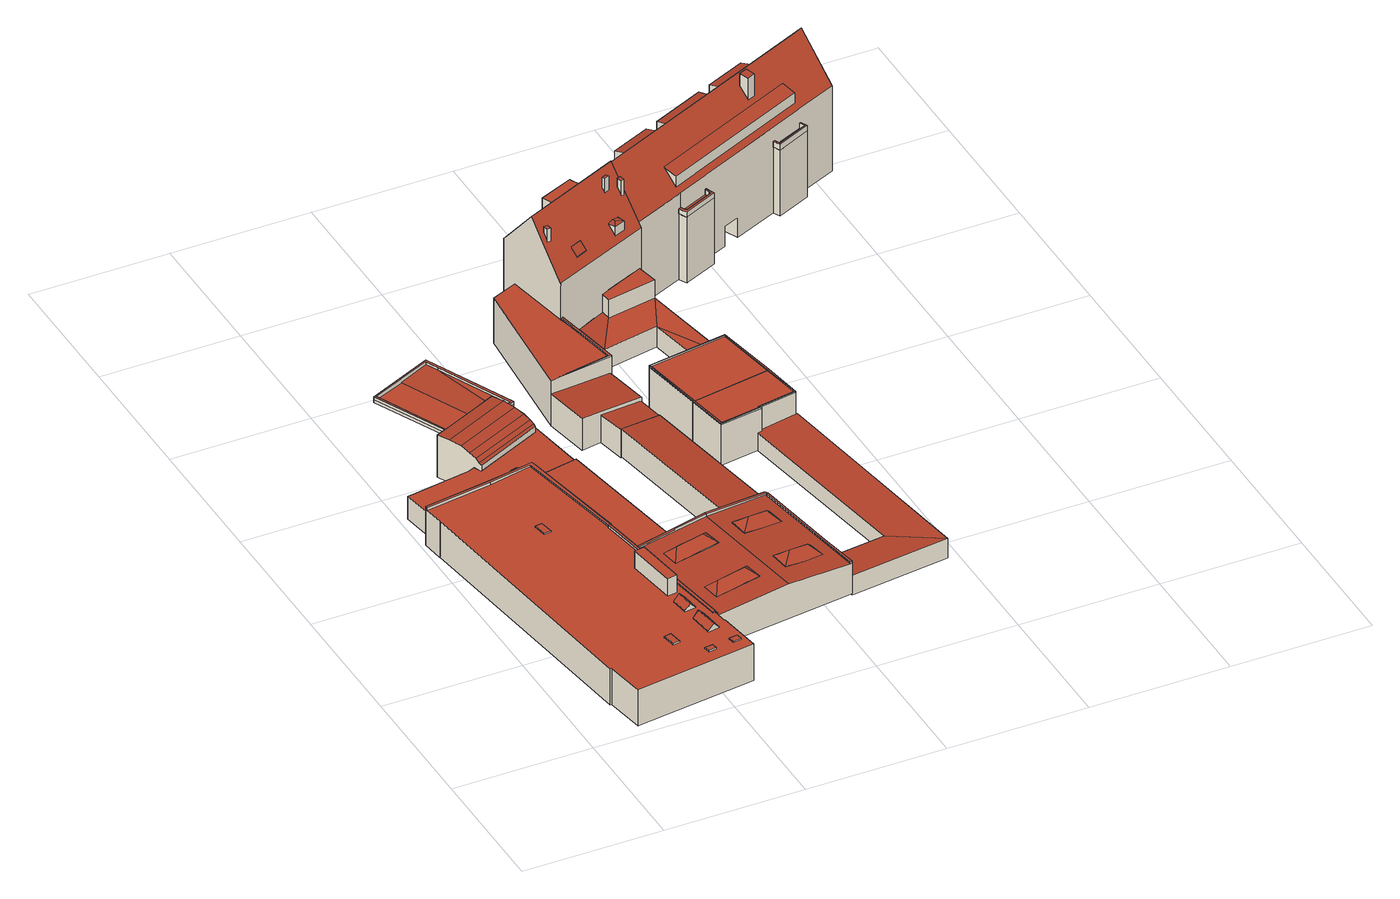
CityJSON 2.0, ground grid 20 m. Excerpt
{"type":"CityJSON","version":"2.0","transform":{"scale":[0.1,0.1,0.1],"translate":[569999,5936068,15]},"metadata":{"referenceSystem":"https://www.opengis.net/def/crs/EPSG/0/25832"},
"CityObjects":{
"building1":{"type":"Building","attributes":{"Grundfläche 2D":"832.603346","Grundhöhe NN":"16.650"},"children":["building1-1","building1-2","building1-3","building1-4","building1-5","building1-6","building1-7"],"geometry":[{"type":"MultiSurface","lod":"3","boundaries":[[[0,1,2,3,4,5,6,7,8]],[[9,5,4]],[[10,11,12,13]],[[14,15,16,17,18,19,20,21,22,23,24,25,26,27,28,29,30],[31,32,33,34]],[[30,29,1,0]],[[2,1,29,28]],[[3,2,28,27]],[[26,35,9,4]],[[9,35,36,6,5]],[[36,37,7,6]],[[37,38,8,7]],[[38,30,0,8]],[[13,12,33,32]],[[10,13,32,31]],[[11,10,31,34]],[[12,11,34,33]],[[14,30,38,39,40]],[[15,14,40,41]],[[16,15,41,42]],[[17,16,42,43]],[[18,17,43,44]],[[45,20,19,18,44,46]],[[21,20,45,47]],[[22,21,47,48]],[[49,24,23,22,48,50]],[[25,24,49,51]],[[26,25,51,52]],[[35,26,52,53]],[[36,35,53,54]],[[38,37,55,39]],[[37,36,54,55]],[[49,50,48,47,45,46,44,43,42,41,40,39,55,54,53,52,51]]],"semantics":{"surfaces":[{"type":"RoofSurface"},{"type":"WallSurface"},{"type":"GroundSurface"}],"values":[0,0,0,0,1,1,1,1,1,1,1,1,1,1,1,1,1,1,1,1,1,1,1,1,1,1,1,1,1,1,1,2]}}]},
"building1-1":{"type":"BuildingInstallation","parents":["building1"],"geometry":[{"type":"MultiSurface","lod":"3","boundaries":[[[56,57,58,59]],[[60,61,59,58]],[[56,59,61,62]],[[62,63,57,56]],[[58,57,63,60]]],"semantics":{"surfaces":[{"type":"RoofSurface"},{"type":"WallSurface"}],"values":[0,1,1,1,1]}}]},
"building1-2":{"type":"BuildingInstallation","parents":["building1"],"geometry":[{"type":"MultiSurface","lod":"3","boundaries":[[[64,65,66,67]],[[67,66,68,69]],[[64,67,69,70]],[[65,64,70,71]],[[66,65,71,68]]],"semantics":{"surfaces":[{"type":"RoofSurface"},{"type":"WallSurface"}],"values":[0,1,1,1,1]}}]},
"building1-3":{"type":"BuildingInstallation","parents":["building1"],"geometry":[{"type":"MultiSurface","lod":"3","boundaries":[[[72,73,74,75]],[[76,72,75,77]],[[74,78,79,77,75]],[[76,77,79,80]],[[80,81,73,72,76]],[[74,73,81,78]]],"semantics":{"surfaces":[{"type":"RoofSurface"},{"type":"WallSurface"}],"values":[0,0,1,1,1,1]}}]},
"building1-4":{"type":"BuildingInstallation","parents":["building1"],"geometry":[{"type":"MultiSurface","lod":"3","boundaries":[[[82,83,84,85]],[[86,82,85,87]],[[84,88,89,87,85]],[[89,90,86,87]],[[86,90,91,83,82]],[[91,88,84,83]]],"semantics":{"surfaces":[{"type":"RoofSurface"},{"type":"WallSurface"}],"values":[0,0,1,1,1,1]}}]},
"building1-5":{"type":"BuildingInstallation","parents":["building1"],"geometry":[{"type":"MultiSurface","lod":"3","boundaries":[[[92,4,3,93,94,95,96,97,98]],[[99,93,3]],[[100,23,96,95]],[[23,24,97,96]],[[24,25,98,97]],[[98,25,26,4,92]],[[27,101,99,3]],[[99,101,102,100,95,94,93]]],"semantics":{"surfaces":[{"type":"RoofSurface"},{"type":"WallSurface"}],"values":[0,0,1,1,1,1,1,1]}}]},
"building1-6":{"type":"BuildingInstallation","parents":["building1"],"geometry":[{"type":"MultiSurface","lod":"3","boundaries":[[[103,104,105,106]],[[103,106,107,108]],[[106,105,109,107]],[[104,103,108,110]],[[105,104,110,109]]],"semantics":{"surfaces":[{"type":"RoofSurface"},{"type":"WallSurface"}],"values":[0,1,1,1,1]}}]},
"building1-7":{"type":"BuildingInstallation","parents":["building1"],"geometry":[{"type":"MultiSurface","lod":"3","boundaries":[[[111,112,113,114]],[[114,113,115,116]],[[111,114,116,117]],[[112,111,117,118]],[[113,112,118,115]]],"semantics":{"surfaces":[{"type":"RoofSurface"},{"type":"WallSurface"}],"values":[0,1,1,1,1]}}]},
"building2":{"type":"Building","attributes":{"Grundfläche 2D":"136.740098","Grundhöhe NN":"16.699"},"children":["building2-1","building2-2"],"geometry":[{"type":"Solid","lod":"3","boundaries":[[[[119,120,121,122,123,124,125,126,127,128,129,130,131,132,133]],[[123,122,134,135]],[[124,123,135,136]],[[137,138,127,126,125,124,136,139]],[[128,127,138,140]],[[141,130,129,128,140,142]],[[131,130,141,143]],[[132,131,143,144]],[[133,132,144,145]],[[119,133,145,146]],[[120,119,146,147]],[[121,120,147,148]],[[122,121,148,134]],[[139,136,135,134,148,147,146,145,144,143,141,142,140,138,137]]]],"semantics":{"surfaces":[{"type":"RoofSurface"},{"type":"WallSurface"},{"type":"GroundSurface"}],"values":[[0,1,1,1,1,1,1,1,1,1,1,1,1,2]]}}]},
"building2-1":{"type":"BuildingInstallation","parents":["building2"],"geometry":[{"type":"MultiSurface","lod":"3","boundaries":[[[149,150,151,152]],[[152,151,153,154]],[[154,155,149,152]],[[150,149,155,156]],[[151,150,156,153]]],"semantics":{"surfaces":[{"type":"RoofSurface"},{"type":"WallSurface"}],"values":[0,1,1,1,1]}}]},
"building2-2":{"type":"BuildingInstallation","parents":["building2"],"geometry":[{"type":"MultiSurface","lod":"3","boundaries":[[[157,158,159,160]],[[160,159,161,162]],[[157,160,162,163]],[[158,157,163,164]],[[159,158,164,161]]],"semantics":{"surfaces":[{"type":"RoofSurface"},{"type":"WallSurface"}],"values":[0,1,1,1,1]}}]},
"building3":{"type":"Building","attributes":{"Grundfläche 2D":"209.177130","Grundhöhe NN":"16.136"},"geometry":[{"type":"Solid","lod":"3","boundaries":[[[[165,166,167,168,169,170,171,172,173,174,175,176,177]],[[178,179,180,181]],[[182,183,184,185]],[[179,182,185,186,187,180]],[[188,189,190,191]],[[190,192,193,191]],[[192,194,195,193]],[[194,196,197,195]],[[196,198,199,197]],[[200,199,198,201,202,203,204,205]],[[178,181,168,167]],[[187,186,171,170,169,168,181,180]],[[186,185,172,171]],[[173,172,185,184]],[[184,183,174,173]],[[206,207,176,175]],[[207,208,177,176]],[[209,210,165,177,208]],[[166,165,210,211]],[[207,206,212,213]],[[208,207,213,214]],[[210,209,208,214,215]],[[211,210,215,216]],[[189,188,217,218]],[[219,220,221,222,223,212,206,175,174,183,182,203,202,201,198,196,194,192,190,189,218,224]],[[178,167,166,211,216,225,223,222,226,227,200,205,204,203,182,179]],[[217,188,191,193,195,197,199,200,227,228]],[[215,214,213,212,223,225,216]],[[219,224,218,217,228,227,226,222,221,220]]]],"semantics":{"surfaces":[{"type":"RoofSurface"},{"type":"WallSurface"},{"type":"GroundSurface"}],"values":[[0,0,0,0,0,0,0,0,0,0,1,1,1,1,1,1,1,1,1,1,1,1,1,1,1,1,1,2,2]]}}]},
"building4":{"type":"Building","attributes":{"Grundfläche 2D":"514.541228","Grundhöhe NN":"16.572"},"children":["building4-1","building4-2","building4-3"],"geometry":[{"type":"Solid","lod":"3","boundaries":[[[[229,230,231]],[[229,232,233,230]],[[234,231,230,233]],[[234,233,232]],[[235,236,237,238]],[[239,240,241,237,236,242,243,244],[245,246,247,248],[249,250,234,232,251,252,253,254]],[[239,244,255,256,257,258,259,260,261,262],[263,264,265,266,267,268],[269,270,271,272,273,274]],[[240,239,262]],[[269,275,276,277,270]],[[277,276,278]],[[278,276,275,274,273]],[[269,274,275]],[[264,279,280,281,265]],[[281,280,282]],[[282,280,279,263,268]],[[264,263,279]],[[283,284,285,245]],[[284,286,285]],[[284,283,248,286]],[[283,245,248]],[[287,288,289,290]],[[291,292,293,294,289,288]],[[251,232,229,253,252]],[[249,254,231,234,250]],[[254,253,229,231]],[[271,270,277]],[[272,278,273]],[[272,271,277,278]],[[281,266,265]],[[268,267,282]],[[281,282,267,266]],[[285,246,245]],[[286,248,247]],[[285,286,247,246]],[[235,287,295,51,236]],[[296,297,298,256,255,244,243,242,236,51,299]],[[300,301,260,259,258,257,256,298,302]],[[303,304,305,306,292,291,237,241,240,262,261,260,301]],[[237,291,288,238]],[[238,288,287,235]],[[289,294,307,53]],[[290,289,53,52]],[[287,290,52,295]],[[293,292,306,308]],[[294,293,308,307]],[[307,308,306,305,304,303,301,300,302,298,297,296,299,51,295,52,53]]]],"semantics":{"surfaces":[{"type":"RoofSurface"},{"type":"WallSurface"},{"type":"GroundSurface"}],"values":[[0,0,0,0,0,0,0,0,0,0,0,0,0,0,0,0,0,0,0,0,0,0,1,1,1,1,1,1,1,1,1,1,1,1,1,1,1,1,1,1,1,1,1,1,1,2]]}}]},
"building4-1":{"type":"BuildingInstallation","parents":["building4"],"geometry":[{"type":"MultiSurface","lod":"3","boundaries":[[[309,310,311,312,313,314]],[[256,257,258,312,311,310]],[[258,315,316,314,313,312]],[[255,309,314,316]],[[255,256,310,309]]],"semantics":{"surfaces":[{"type":"RoofSurface"},{"type":"WallSurface"}],"values":[0,1,1,1,1]}}]},
"building4-2":{"type":"BuildingInstallation","parents":["building4"],"geometry":[{"type":"MultiSurface","lod":"3","boundaries":[[[317,318,319,320,321]],[[236,242,243,318,317,321]],[[235,236,321,320]],[[238,319,318,243,322,323,324,237]],[[238,235,320,319]]],"semantics":{"surfaces":[{"type":"RoofSurface"},{"type":"WallSurface"}],"values":[0,1,1,1,1]}}]},
"building4-3":{"type":"BuildingInstallation","parents":["building4"],"geometry":[{"type":"MultiSurface","lod":"3","boundaries":[[[323,325,326,327,328,329,330,324]],[[331,332,333,334,335,328]],[[335,329,328]],[[322,336,337,239,328,327,326,325,323]],[[328,239,259,332,331]],[[259,260,333,332]],[[260,261,262,335,334,333]],[[262,240,329,335]],[[240,241,237,324,330,329]]],"semantics":{"surfaces":[{"type":"RoofSurface"},{"type":"WallSurface"}],"values":[0,0,0,1,1,1,1,1,1]}}]},
"building5":{"type":"Building","attributes":{"Grundfläche 2D":"139.393926","Grundhöhe NN":"16.542"},"geometry":[{"type":"Solid","lod":"3","boundaries":[[[[338,339,340,341,342]],[[343,344,345,342,341,340]],[[345,346,338,342]],[[346,347,339,338]],[[347,343,340,339]],[[345,344,343,347,346]]]],"semantics":{"surfaces":[{"type":"RoofSurface"},{"type":"WallSurface"},{"type":"GroundSurface"}],"values":[[0,1,1,1,1,2]]}}]},
"building6":{"type":"Building","attributes":{"Grundfläche 2D":"217.665691","Grundhöhe NN":"16.263"},"children":["building6-1"],"geometry":[{"type":"Solid","lod":"3","boundaries":[[[[348,349,350,351,352,353,354,355,356,357]],[[356,355,354,353,358,359]],[[360,361,362,363,364]],[[365,366,367,368,369]],[[360,364,370,371]],[[367,372,373,362,361,360,371,374,368]],[[363,362,373,375]],[[369,368,374,376]],[[377,366,365,369,376,378]],[[367,366,377,372]],[[348,357,379,380]],[[348,380,370,364,349]],[[381,352,351,350,349,364,363,375]],[[358,353,352,381,382]],[[383,356,359,358,382,384]],[[357,356,383,379]],[[372,377,378,376,374,371,370,380,379,383,384,382,381,375,373]]]],"semantics":{"surfaces":[{"type":"RoofSurface"},{"type":"WallSurface"},{"type":"GroundSurface"}],"values":[[0,0,0,0,1,1,1,1,1,1,1,1,1,1,1,1,2]]}}]},
"building6-1":{"type":"BuildingInstallation","parents":["building6"],"geometry":[{"type":"MultiSurface","lod":"3","boundaries":[[[385,386,387,388,389,390,391,392,350,393]],[[358,359,387,386]],[[359,355,388,387]],[[355,354,388]],[[354,394,390,389,388]],[[391,390,394,395]],[[391,395,392]],[[352,385,393,350,351]],[[352,353,358,386,385]]],"semantics":{"surfaces":[{"type":"RoofSurface"},{"type":"WallSurface"}],"values":[0,1,1,1,1,1,1,1,1]}}]},
"building7":{"type":"Building","attributes":{"Grundfläche 2D":"319.399889","Grundhöhe NN":"16.432"},"children":["building7-1"],"geometry":[{"type":"Solid","lod":"3","boundaries":[[[[396,397,398,399,400,401,402,403,404]],[[405,406,407,408,409]],[[410,411,412,413,414,408,407]],[[415,407,406,405,416,417]],[[410,407,415,418]],[[411,410,418,419]],[[408,414,420,421]],[[409,408,421,422]],[[405,409,422,416]],[[404,412,411,396]],[[396,411,419,423,397]],[[424,425,426,401,400,399,398,397,423,427]],[[402,401,426,428]],[[413,403,402,428,420,414]],[[403,413,412,404]],[[415,417,416,422,421,420,428,426,425,424,427,423,419,418]]]],"semantics":{"surfaces":[{"type":"RoofSurface"},{"type":"WallSurface"},{"type":"GroundSurface"}],"values":[[0,0,0,1,1,1,1,1,1,1,1,1,1,1,1,2]]}}]},
"building7-1":{"type":"BuildingInstallation","parents":["building7"],"geometry":[{"type":"MultiSurface","lod":"3","boundaries":[[[429,430,431,432,433,434,435,436,437,438,439,440]],[[432,431,441,442]],[[433,432,442,400]],[[400,401,434,433]],[[401,402,435,434]],[[402,403,436,435]],[[403,404,437,436]],[[404,396,438,437]],[[396,397,439,438]],[[397,398,440,439]],[[398,443,429,440]],[[430,429,443,444]],[[444,441,431,430]]],"semantics":{"surfaces":[{"type":"RoofSurface"},{"type":"WallSurface"}],"values":[0,1,1,1,1,1,1,1,1,1,1,1,1]}}]},
"building8":{"type":"Building","attributes":{"Grundfläche 2D":"222.315793","Grundhöhe NN":"16.403"},"children":["building8-1"],"geometry":[{"type":"Solid","lod":"3","boundaries":[[[[399,398,397,445,446,401,400]],[[447,448,449,450]],[[451,449,448]],[[452,447,450,453]],[[451,448,454]],[[455,456,457,458]],[[453,459,460,452]],[[452,460,461,447]],[[447,461,462,448]],[[448,462,463,454]],[[454,463,464,451]],[[451,464,465,449]],[[458,450,449,455]],[[455,449,465,466,456]],[[456,466,459,453,457]],[[457,453,450,458]],[[424,427,423,397,398,399,400,401,426,425]],[[445,397,423,467]],[[467,463,468,446,445]],[[401,446,468,426]],[[465,464,463,462,461,460,459,466]],[[467,423,427,424,425,426,468,463]]]],"semantics":{"surfaces":[{"type":"RoofSurface"},{"type":"WallSurface"},{"type":"GroundSurface"}],"values":[[0,0,0,0,0,0,1,1,1,1,1,1,1,1,1,1,1,1,1,1,2,2]]}}]},
"building8-1":{"type":"BuildingInstallation","parents":["building8"],"geometry":[{"type":"MultiSurface","lod":"3","boundaries":[[[469,434,433,470,471,440,439,472]],[[446,401,434,469]],[[401,400,433,434]],[[470,433,400,473]],[[473,474,471,470]],[[474,398,440,471]],[[439,440,398,397]],[[397,445,472,439]],[[446,469,472,445]]],"semantics":{"surfaces":[{"type":"RoofSurface"},{"type":"WallSurface"}],"values":[0,1,1,1,1,1,1,1,1]}}]},
"building9":{"type":"Building","attributes":{"Grundfläche 2D":"142.160394","Grundhöhe NN":"16.153"},"children":["building9-1","building9-2","building9-3","building9-4","building9-5","building9-6","building9-7"],"geometry":[{"type":"Solid","lod":"3","boundaries":[[[[475,476,477,478]],[[479,480,481,482,483,484,485]],[[485,484,486,487,488,489],[478,477,490,491]],[[477,476,490]],[[475,478,491]],[[475,491,490,476]],[[486,484,483,492,493]],[[487,486,493,494]],[[488,487,494,495]],[[496,497,489,488,495,498,499,500]],[[480,479,485,489,497,501]],[[481,480,501,502,503,504,505,506,492,483,482]],[[506,505,499,498]],[[496,500,504,503]],[[502,501,497,496,503]],[[493,492,506,498,495,494]],[[500,499,505,504]]]],"semantics":{"surfaces":[{"type":"RoofSurface"},{"type":"WallSurface"},{"type":"GroundSurface"},{"type":"OuterCeilingSurface"}],"values":[[0,0,0,1,1,1,1,1,1,1,1,1,1,1,2,2,3]]}}]},
"building9-1":{"type":"BuildingInstallation","parents":["building9"],"geometry":[{"type":"MultiSurface","lod":"3","boundaries":[[[507,508,509,510]],[[511,512,510,509]],[[512,513,507,510]],[[508,507,513,514]],[[509,508,514,511]]],"semantics":{"surfaces":[{"type":"RoofSurface"},{"type":"WallSurface"}],"values":[0,1,1,1,1]}}]},
"building9-2":{"type":"BuildingInstallation","parents":["building9"],"geometry":[{"type":"MultiSurface","lod":"3","boundaries":[[[515,516,517]],[[516,518,519,517]],[[516,515,520,518]],[[515,517,521,522]],[[522,520,515]],[[517,519,521]]],"semantics":{"surfaces":[{"type":"RoofSurface"},{"type":"WallSurface"}],"values":[0,0,0,1,1,1]}}]},
"building9-3":{"type":"BuildingInstallation","parents":["building9"],"geometry":[{"type":"MultiSurface","lod":"3","boundaries":[[[523,524,525,526]],[[527,528,526,525]],[[523,526,528,529]],[[524,523,529,530]],[[530,527,525,524]]],"semantics":{"surfaces":[{"type":"RoofSurface"},{"type":"WallSurface"}],"values":[0,1,1,1,1]}}]},
"building9-4":{"type":"BuildingInstallation","parents":["building9"],"geometry":[{"type":"MultiSurface","lod":"3","boundaries":[[[531,532,533,534]],[[535,536,534,533]],[[531,534,536,537]],[[531,537,538,532]],[[538,535,533,532]]],"semantics":{"surfaces":[{"type":"RoofSurface"},{"type":"WallSurface"}],"values":[0,1,1,1,1]}}]},
"building9-5":{"type":"BuildingInstallation","parents":["building9"],"geometry":[{"type":"MultiSurface","lod":"3","boundaries":[[[539,540,541,542]],[[542,541,543,544]],[[544,545,539,542]],[[540,539,545,546]],[[546,543,541,540]]],"semantics":{"surfaces":[{"type":"RoofSurface"},{"type":"WallSurface"}],"values":[0,1,1,1,1]}}]},
"building9-6":{"type":"BuildingInstallation","parents":["building9"],"geometry":[{"type":"MultiSurface","lod":"3","boundaries":[[[547,548,549,550]],[[551,552,547,550]],[[553,554,549,548]],[[549,554,551,550]],[[548,547,552,553]]],"semantics":{"surfaces":[{"type":"RoofSurface"},{"type":"WallSurface"}],"values":[0,1,1,1,1]}}]},
"building9-7":{"type":"BuildingInstallation","parents":["building9"],"geometry":[{"type":"MultiSurface","lod":"3","boundaries":[[[555,556,557,558]],[[558,557,559,560]],[[555,558,560,561]],[[556,555,561,562]],[[557,556,562,559]]],"semantics":{"surfaces":[{"type":"RoofSurface"},{"type":"WallSurface"}],"values":[0,1,1,1,1]}}]},
"building10":{"type":"Building","attributes":{"Grundfläche 2D":"399.833785","Grundhöhe NN":"15.654"},"children":["building10-1","building10-2","building10-3"],"geometry":[{"type":"Solid","lod":"3","boundaries":[[[[563,564,565,566]],[[567,568,569,570,571,572]],[[573,574,575,576]],[[577,578,579,580,581]],[[582,583,584,585,586,587,588,589,590,591,592,593,594,582,595],[596,595,597,570,569,598,599]],[[590,589,600,601,602],[603,604,605,566,565,606],[575,607,608,576],[609,610,579,578,577,611]],[[612,613,614,615,616,617,618]],[[619,620,621,622,623,624,625,626]],[[565,564,603,606]],[[563,566,605]],[[603,564,563,605,604]],[[599,598,568,567,572,595,596]],[[598,569,568]],[[597,595,572,571,570]],[[575,574,607]],[[608,573,576]],[[574,573,608,607]],[[609,611,577,581]],[[580,579,610]],[[581,580,610,609]],[[627,582,594,593,628,629,619,626]],[[627,626,582]],[[630,631,632,633,634,635,616,615,614,613,612,636,637,588,587,586,585,584,583,582,626,625,624]],[[600,589,588,637,638]],[[639,640,602,601,600,638,641,642,643]],[[590,602,640,644]],[[591,590,644,645]],[[593,592,591,645,628]],[[617,616,635,646]],[[618,617,646,647]],[[612,618,647,636]],[[648,621,620,619,629,649]],[[650,623,622,621,648,651]],[[624,623,650,630]],[[632,631,639,643]],[[642,641,634,633]],[[636,647,646,635,634,641,638,637]],[[628,645,644,640,639,631,630,650,651,648,649,629]],[[633,632,643,642]]]],"semantics":{"surfaces":[{"type":"RoofSurface"},{"type":"WallSurface"},{"type":"GroundSurface"},{"type":"OuterCeilingSurface"}],"values":[[0,0,0,0,0,0,0,0,1,1,1,1,1,1,1,1,1,1,1,1,1,1,1,1,1,1,1,1,1,1,1,1,1,1,1,1,2,2,3]]}}]},
"building10-1":{"type":"BuildingInstallation","parents":["building10"],"geometry":[{"type":"MultiSurface","lod":"3","boundaries":[[[652,653,654,655]],[[655,654,656,657]],[[652,655,657,658]],[[653,652,658,659]],[[654,653,659,656]]],"semantics":{"surfaces":[{"type":"RoofSurface"},{"type":"WallSurface"}],"values":[0,1,1,1,1]}}]},
"building10-2":{"type":"BuildingInstallation","parents":["building10"],"geometry":[{"type":"MultiSurface","lod":"3","boundaries":[[[660,661,662,663,664,665,666,667]],[[616,665,664,615]],[[616,617,666,665]],[[617,618,667,666]],[[618,612,660,667]],[[613,661,660,612]],[[662,661,613,668]],[[663,662,668,669]],[[669,615,664,663]]],"semantics":{"surfaces":[{"type":"RoofSurface"},{"type":"WallSurface"}],"values":[0,1,1,1,1,1,1,1,1]}}]},
"building10-3":{"type":"BuildingInstallation","parents":["building10"],"geometry":[{"type":"MultiSurface","lod":"3","boundaries":[[[670,671,672,673,674,627,675,676,677,678,679,680,681,682]],[[619,620,621,677,676,675]],[[621,622,623,679,678,677]],[[623,624,680,679]],[[625,681,680,624]],[[625,683,682,681]],[[684,685,671,670]],[[670,682,683,684]],[[672,671,685,686]],[[686,687,673,672]],[[674,673,687,688]],[[627,674,688,626]],[[619,675,627,626]]],"semantics":{"surfaces":[{"type":"RoofSurface"},{"type":"WallSurface"}],"values":[0,1,1,1,1,1,1,1,1,1,1,1,1]}}]}
},
"vertices":[
[2,474,76],[98,488,76],[161,501,75],[191,340,75],[194,340,75],[166,500,75],[165,505,75],[97,492,76],[2,478,76],[195,340,75],[195,247,99],[181,245,99],[191,172,99],[205,174,99],[6,446,72],[6,445,72],[56,63,72],[58,63,72],[67,6,72],[70,7,72],[242,30,72],[233,93,72],[232,93,72],[229,115,72],[229,116,72],[230,116,72],[194,340,72],[191,340,72],[161,501,72],[98,488,72],[2,474,72],[195,247,72],[205,174,72],[191,172,72],[181,245,72],[195,340,72],[165,505,72],[97,492,72],[2,478,72],[2,478,16],[6,446,16],[6,445,16],[56,63,16],[58,63,16],[67,6,16],[242,30,16],[70,7,16],[233,93,16],[232,93,16],[229,116,16],[229,115,16],[230,116,16],[194,340,16],[195,340,16],[165,505,16],[97,492,16],
[150,74,74],[160,75,74],[157,95,74],[147,93,74],[157,95,72],[147,93,72],[150,74,72],[160,75,72],
[184,40,74],[195,42,74],[194,50,74],[182,49,74],[194,50,72],[182,49,72],[184,40,72],[195,42,72],
[211,80,82],[219,82,73],[215,116,73],[206,115,82],[202,79,73],[198,114,73],[215,116,72],[198,114,72],[202,79,72],[219,82,72],
[204,133,81],[212,134,73],[209,160,73],[201,159,81],[195,132,73],[192,157,73],[209,160,72],[192,157,72],[195,132,72],[212,134,72],
[196,330,75],[192,330,75],[226,115,73],[226,114,73],[229,115,73],[229,116,73],[230,116,73],[190,339,75],[226,114,72],[190,339,72],[226,115,72],
[111,361,74],[121,362,74],[118,382,74],[108,380,74],[108,380,72],[111,361,72],[118,382,72],[121,362,72],
[220,45,74],[232,46,74],[231,55,74],[219,53,74],[231,55,72],[219,53,72],[220,45,72],[232,46,72],
[97,492,52],[165,505,52],[166,500,52],[230,510,52],[216,605,52],[207,601,52],[209,597,52],[211,592,52],[212,590,52],[114,545,52],[112,547,52],[109,556,52],[99,552,52],[6,537,52],[15,480,52],[230,510,17],[216,605,17],[207,601,17],[211,592,17],[212,590,17],[209,597,17],[114,545,17],[109,556,17],[112,547,17],[99,552,17],[6,537,17],[15,480,17],[97,492,17],[165,505,17],[166,500,17],
[153,523,59],[143,521,59],[144,516,59],[154,518,59],[144,516,52],[154,518,52],[153,523,52],[143,521,52],
[135,515,60],[125,513,60],[125,509,60],[136,511,60],[125,509,52],[136,511,52],[135,515,52],[125,513,52],
[55,732,66],[107,620,66],[109,621,66],[59,731,66],[104,751,66],[104,752,66],[148,771,66],[156,754,66],[205,646,66],[190,639,66],[191,637,66],[209,645,66],[150,775,66],[109,621,62],[154,641,60],[104,751,60],[59,731,62],[183,655,62],[190,639,62],[205,646,62],[156,754,62],[148,771,62],[104,752,60],[114,545,61],[212,590,61],[211,592,64],[112,547,64],[209,597,68],[110,552,68],[205,607,72],[106,562,72],[198,620,76],[100,575,76],[191,636,78],[92,591,78],[84,610,76],[191,637,78],[190,639,77],[183,655,76],[154,641,76],[109,621,76],[191,637,62],[209,645,62],[150,775,62],[103,754,60],[55,732,62],[107,620,62],[191,637,58],[209,645,58],[150,775,58],[55,732,58],[107,620,58],[114,545,11],[212,590,11],[209,597,11],[191,636,11],[191,637,11],[183,655,11],[183,655,58],[211,592,11],[109,621,58],[109,621,11],[84,610,11],[112,547,11],
[297,277,70],[286,262,81],[302,250,70],[232,266,65],[245,255,78],[236,240,65],[196,330,64],[230,116,64],[205,293,64],[199,331,64],[313,308,70],[312,311,70],[264,303,67],[233,116,64],[234,116,64],[341,130,70],[246,178,65],[311,189,69],[316,162,69],[250,152,65],[289,248,68],[254,243,66],[259,271,67],[277,274,68],[297,277,69],[302,250,69],[434,142,64],[437,143,64],[428,195,64],[408,322,64],[408,324,64],[407,327,64],[404,327,64],[313,311,70],[406,200,65],[411,174,65],[382,169,67],[355,166,69],[351,194,69],[377,197,67],[397,262,65],[367,258,67],[341,254,69],[337,282,69],[363,285,67],[392,289,65],[382,274,79],[354,270,81],[341,254,70],[337,282,70],[396,186,79],[368,182,81],[355,166,70],[351,194,70],[259,167,78],[300,173,81],[311,189,70],[316,162,70],[196,330,54],[199,331,54],[195,340,54],[194,340,54],[205,293,54],[264,303,56],[230,510,56],[166,500,54],[196,330,16],[234,116,16],[434,142,16],[437,143,16],[233,116,16],[408,324,16],[407,327,16],[428,195,16],[404,327,16],[313,311,16],[312,311,16],[264,303,16],[166,500,16],[230,510,16],
[434,142,67],[437,143,67],[428,195,67],[408,322,67],[407,322,67],[405,321,67],[407,322,64],[405,321,64],
[233,116,68],[234,116,68],[199,331,68],[196,330,68],[230,116,68],[206,290,64],[206,290,66],[205,293,66],
[264,299,70],[265,300,70],[266,300,71],[313,308,74],[312,311,74],[264,303,70],[347,313,71],[408,324,66],[407,327,66],[404,327,67],[313,311,74],[265,300,67],[266,300,67],
[369,552,53],[309,541,58],[346,317,58],[404,327,53],[407,327,53],[346,317,15],[404,327,15],[407,327,15],[369,552,15],[309,541,15],
[276,836,83],[261,642,83],[273,644,83],[352,658,81],[354,658,81],[348,691,81],[337,735,81],[337,736,81],[332,758,81],[315,854,81],[336,760,81],[333,759,81],[272,577,63],[363,593,56],[364,593,56],[352,658,56],[261,642,63],[369,552,51],[370,552,51],[363,593,51],[301,582,56],[309,541,56],[261,642,13],[272,577,13],[363,593,13],[364,593,13],[301,582,13],[352,658,13],[309,541,13],[370,552,13],[369,552,13],[315,854,13],[276,836,13],[354,658,13],[336,760,13],[332,758,13],[333,759,13],
[354,658,83],[336,760,83],[333,759,83],[337,736,83],[337,735,83],[345,690,83],[350,660,83],[273,646,83],[352,658,83],[345,690,81],[350,660,81],
[530,489,77],[521,548,77],[519,548,77],[406,530,77],[406,529,77],[404,529,77],[414,468,77],[476,478,77],[475,480,77],[437,143,44],[439,143,44],[581,161,44],[514,206,41],[428,195,41],[532,489,44],[530,489,44],[475,480,42],[476,478,42],[470,477,41],[581,161,14],[437,143,14],[439,143,14],[532,489,14],[530,489,14],[470,477,14],[514,206,14],[428,195,14],[521,548,14],[406,530,14],[406,529,14],[404,529,14],[519,548,14],[414,468,14],
[529,490,79],[473,481,79],[474,479,79],[416,470,79],[406,529,79],[404,529,79],[414,468,79],[476,478,79],[475,480,79],[530,489,79],[521,548,79],[519,548,79],[474,479,77],[416,470,77],[529,490,77],[473,481,77],
[505,640,77],[389,622,77],[375,720,46],[456,735,46],[480,789,48],[409,776,48],[507,641,46],[366,773,46],[407,791,48],[474,635,46],[480,789,76],[474,820,76],[407,791,76],[409,776,76],[407,791,14],[366,773,14],[375,720,14],[456,735,14],[474,635,14],[507,641,14],[480,789,14],[474,820,14],[505,640,14],[389,622,14],
[389,622,79],[390,621,79],[504,638,79],[505,640,79],[390,621,77],[504,638,77],
[428,926,161],[379,905,161],[386,888,161],[435,910,161],[325,795,180],[332,758,137],[333,759,137],[336,760,137],[477,821,137],[464,881,207],[321,818,207],[463,885,202],[468,887,202],[446,937,137],[311,878,137],[379,905,140],[428,926,140],[477,821,12],[463,885,12],[468,887,12],[446,937,12],[317,881,12],[311,878,12],[350,895,12],[350,895,38],[317,881,38],[332,758,12],[333,759,12],[336,760,12],[336,760,38],[369,774,38],[369,774,12],
[463,849,197],[467,850,197],[466,858,197],[461,857,197],[466,858,181],[461,857,183],[463,849,174],[467,850,173],
[451,817,159],[440,821,160],[435,810,159],[438,825,160],[430,821,159],[447,828,159],[435,810,145],[451,817,145],
[447,853,207],[445,857,207],[438,854,207],[440,850,207],[438,854,191],[440,850,185],[447,853,185],[445,857,190],
[381,801,161],[365,794,161],[369,785,150],[385,792,150],[369,785,149],[385,792,149],[381,801,160],[365,794,160],
[371,885,159],[367,894,147],[359,891,147],[363,882,159],[359,891,146],[363,882,158],[371,885,158],[367,894,146],
[355,878,159],[351,887,147],[343,884,147],[347,875,159],[347,875,158],[355,878,158],[351,887,146],[343,884,146],
[332,796,197],[337,797,197],[336,804,197],[331,804,197],[336,804,185],[331,804,187],[332,796,178],[337,797,176],
[658,1022,162],[582,988,162],[588,973,166],[664,1007,166],[584,885,162],[766,966,162],[758,984,168],[543,888,168],[544,886,167],[551,870,162],[563,980,162],[506,955,162],[513,939,167],[570,964,167],[684,1015,167],[725,1033,167],[741,1040,167],[734,1055,162],[677,1030,162],[554,865,139],[599,885,139],[601,886,139],[768,960,139],[769,961,139],[771,962,139],[829,987,139],[812,1040,201],[468,887,201],[463,885,201],[469,858,171],[475,830,139],[551,863,139],[551,870,146],[584,885,146],[544,886,165],[766,966,146],[586,886,146],[796,1090,139],[655,1028,139],[446,936,139],[582,988,147],[631,1010,147],[658,1022,147],[587,977,162],[506,955,147],[563,980,147],[677,1030,147],[734,1055,147],[677,1030,148],[771,962,109],[769,961,109],[768,960,109],[724,941,109],[722,939,109],[727,929,109],[776,951,109],[551,863,109],[554,856,109],[557,851,109],[559,852,109],[606,873,109],[601,886,109],[599,885,109],[554,865,109],[554,865,117],[475,830,7],[551,863,7],[601,886,7],[635,901,7],[635,901,38],[658,911,38],[658,911,7],[722,939,7],[771,962,7],[829,987,7],[796,1090,7],[591,1000,7],[446,936,7],[614,1010,7],[614,1010,38],[591,1000,38],[468,887,7],[463,885,7],[727,929,7],[776,951,7],[557,851,7],[554,856,7],[606,873,7],[559,852,7],
[710,968,208],[705,981,209],[693,976,209],[699,963,208],[693,976,189],[699,963,174],[710,968,174],[705,981,189],
[771,962,118],[769,961,118],[773,952,118],[728,932,118],[724,941,118],[722,939,118],[727,929,118],[776,951,118],[773,952,109],[728,932,109],
[601,877,117],[602,875,117],[559,856,117],[558,858,117],[557,857,117],[551,863,117],[554,856,117],[557,851,117],[559,852,117],[606,873,117],[601,886,117],[599,885,117],[602,878,117],[602,878,109],[601,877,109],[602,875,109],[559,856,109],[558,858,109],[557,857,109]
]}
